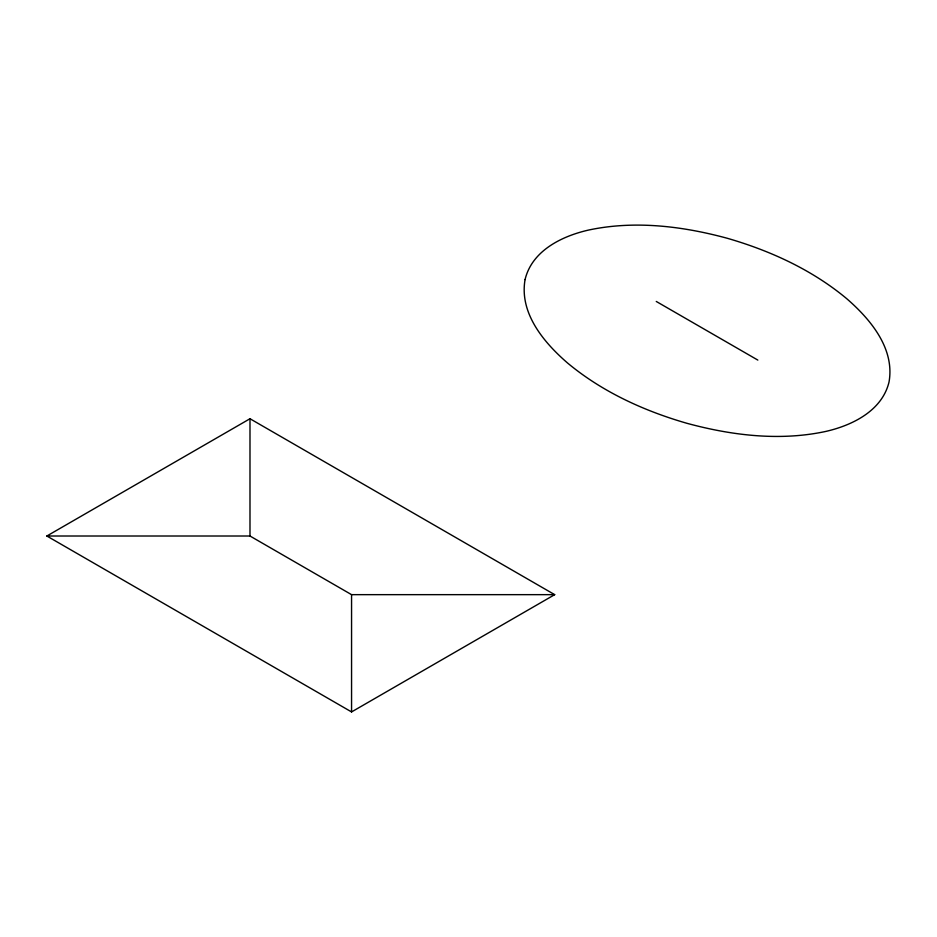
<?xml version="1.0" encoding="UTF-8"?>
<svg xmlns="http://www.w3.org/2000/svg" width="937" height="937" viewBox="0 0 937 937"><rect width="100%" height="100%" fill="white"/><g stroke="black" fill="none" stroke-linecap="round" stroke-linejoin="round"><path stroke-width="1.41" d="M46.85 536.011L249.992 418.734L554.692 594.655L351.562 711.933L46.85 536.011L249.992 536.011L351.562 594.655L554.692 594.655M656.263 301.456L757.834 360.089M351.562 594.655L351.562 711.933M249.992 418.734L249.992 536.011M525.071 279.577C519.145 313.181 543.8 342.415 567.482 362.947C602.058 391.76 643.789 410.839 686.809 423.266C731.727 435.459 779.619 441.304 825.579 431.477C852.166 425.445 882.15 410.851 889.037 381.98C894.952 348.377 870.297 319.13 846.626 298.598C812.039 269.797 770.308 250.706 727.299 238.279C682.37 226.086 634.49 220.242 588.53 230.069C561.931 236.101 531.958 250.694 525.071 279.577"/></g></svg>
